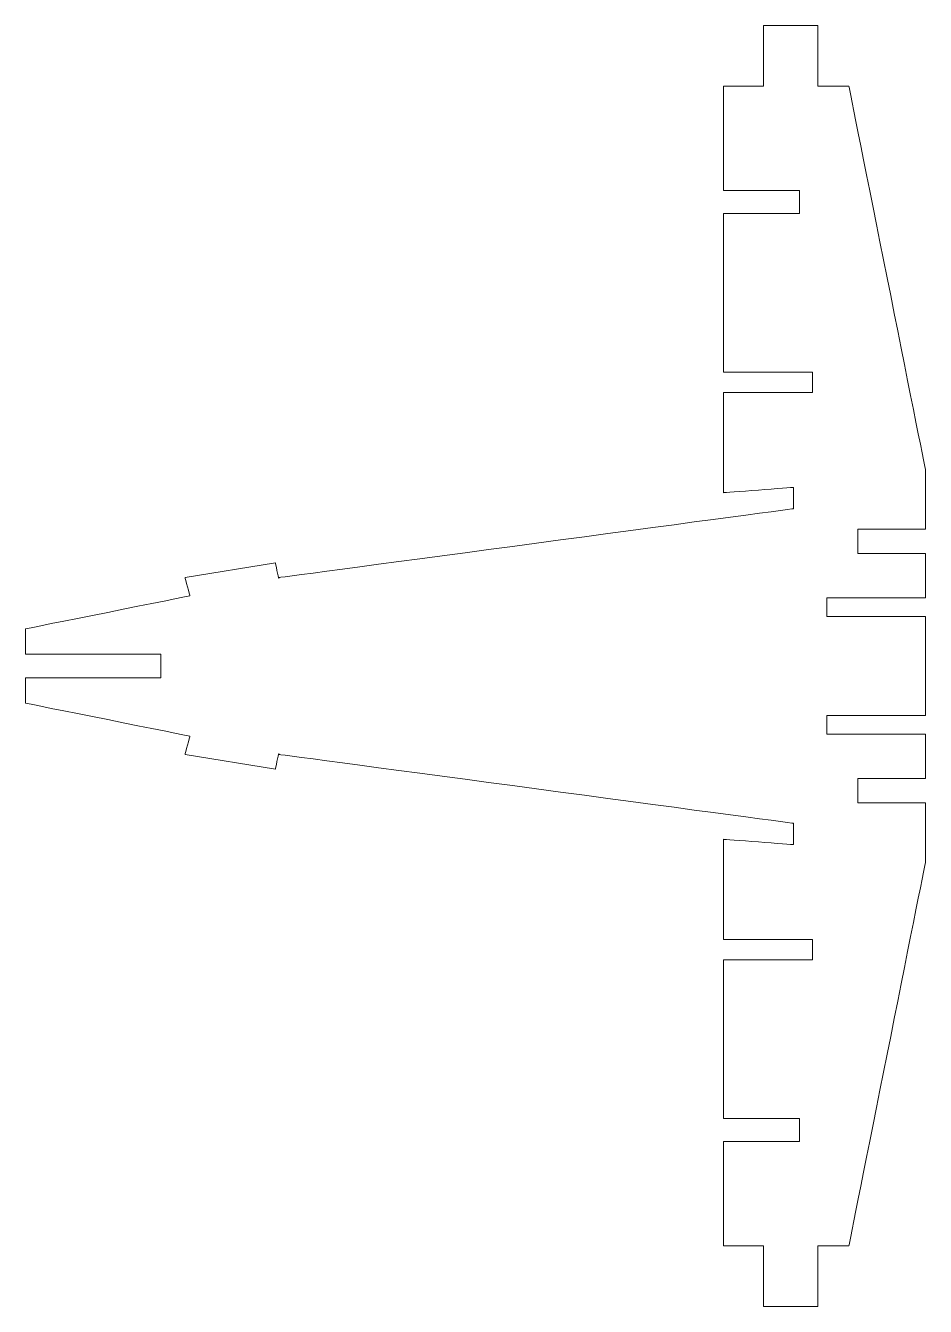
# Model space of a CAD drawing. Header units: centimetres. Extents: x -7.6 to 5.8, y -9.4 to 9.6.
import ezdxf

# ---------------------------------------------------------------- set-up
doc = ezdxf.new("R2010")
doc.units = ezdxf.units.CM
doc.header["$MEASUREMENT"] = 0
doc.layers.add('Capa 1', color=7, linetype='Continuous')

msp = doc.modelspace()

# ---------------------------------------------------------------- linework, layer by layer
at = {"layer": 'Capa 1', "color": 250, "lineweight": 20}
for points, knots in [([(-5.21091, 1.40224), (-5.21091, 1.40224), (-3.87035, 1.62272), (-3.87035, 1.62272), (-3.87035, 1.62272), (-3.87035, 1.62272), (-3.82423, 1.39196), (-3.82423, 1.39196), (-3.82423, 1.39196), (-3.82423, 1.39196), (-3.80957, 1.40224), (-3.80957, 1.40224), (-3.80957, 1.40224), (-3.80957, 1.40224), (3.82905, 2.4253), (3.82905, 2.4253), (3.82905, 2.4253), (3.82905, 2.4253), (3.82905, 2.7428), (3.82905, 2.7428), (3.82905, 2.7428), (3.82905, 2.7428), (2.78835, 2.66342), (2.78835, 2.66342), (2.78835, 2.66342), (2.78835, 2.66342), (2.78835, 4.15392), (2.78835, 4.15392), (2.78835, 4.15392), (2.78835, 4.15392), (4.11129, 4.15392), (4.11129, 4.15392), (4.11129, 4.15392), (4.11129, 4.15392), (4.11129, 4.45378), (4.11129, 4.45378), (4.11129, 4.45378), (4.11129, 4.45378), (2.78835, 4.45378), (2.78835, 4.45378), (2.78835, 4.45378), (2.78835, 4.45378), (2.78835, 6.81302), (2.78835, 6.81302), (2.78835, 6.81302), (2.78835, 6.81302), (3.92177, 6.81302), (3.92177, 6.81302), (3.92177, 6.81302), (3.92177, 6.81302), (3.92177, 7.15698), (3.92177, 7.15698), (3.92177, 7.15698), (3.92177, 7.15698), (2.78835, 7.15698), (2.78835, 7.15698), (2.78835, 7.15698), (2.78835, 7.15698), (2.78835, 8.70922), (2.78835, 8.70922), (2.78835, 8.70922), (2.78835, 8.70922), (3.38377, 8.70922), (3.38377, 8.70922), (3.38377, 8.70922), (3.38377, 8.70922), (3.38377, 9.6088), (3.38377, 9.6088), (3.38377, 9.6088), (3.38377, 9.6088), (4.19517, 9.6088), (4.19517, 9.6088), (4.19517, 9.6088), (4.19517, 9.6088), (4.19517, 8.70922), (4.19517, 8.70922), (4.19517, 8.70922), (4.19517, 8.70922), (4.65379, 8.70922), (4.65379, 8.70922), (4.65379, 8.70922), (4.65379, 8.70922), (5.79149, 3.01184), (5.79149, 3.01184), (5.79149, 3.01184), (5.79149, 3.01184), (5.79149, 2.12106), (5.79149, 2.12106), (5.79149, 2.12106), (5.79149, 2.12106), (4.78607, 2.12106), (4.78607, 2.12106), (4.78607, 2.12106), (4.78607, 2.12106), (4.78607, 1.75946), (4.78607, 1.75946), (4.78607, 1.75946), (4.78607, 1.75946), (5.79149, 1.75946), (5.79149, 1.75946), (5.79149, 1.75946), (5.79149, 1.75946), (5.79149, 1.098), (5.79149, 1.098), (5.79149, 1.098), (5.79149, 1.098), (4.32747, 1.098), (4.32747, 1.098), (4.32747, 1.098), (4.32747, 1.098), (4.32747, 0.8246), (4.32747, 0.8246), (4.32747, 0.8246), (4.32747, 0.8246), (5.79149, 0.8246), (5.79149, 0.8246)], [0, 0, 0, 0, 0.03333333, 0.03333333, 0.03333333, 0.03333334, 0.06666667, 0.06666667, 0.06666667, 0.06666668, 0.1, 0.1, 0.1, 0.10000001, 0.13333333, 0.13333333, 0.13333333, 0.13333334, 0.16666667, 0.16666667, 0.16666667, 0.16666668, 0.2, 0.2, 0.2, 0.20000001, 0.23333333, 0.23333333, 0.23333333, 0.23333334, 0.26666667, 0.26666667, 0.26666667, 0.26666668, 0.3, 0.3, 0.3, 0.30000001, 0.33333333, 0.33333333, 0.33333333, 0.33333334, 0.36666667, 0.36666667, 0.36666667, 0.36666668, 0.4, 0.4, 0.4, 0.40000001, 0.43333333, 0.43333333, 0.43333333, 0.43333334, 0.46666667, 0.46666667, 0.46666667, 0.46666668, 0.5, 0.5, 0.5, 0.50000001, 0.53333333, 0.53333333, 0.53333333, 0.53333334, 0.56666667, 0.56666667, 0.56666667, 0.56666668, 0.6, 0.6, 0.6, 0.60000001, 0.63333333, 0.63333333, 0.63333333, 0.63333334, 0.66666667, 0.66666667, 0.66666667, 0.66666668, 0.7, 0.7, 0.7, 0.70000001, 0.73333333, 0.73333333, 0.73333333, 0.73333334, 0.76666667, 0.76666667, 0.76666667, 0.76666668, 0.8, 0.8, 0.8, 0.80000001, 0.83333333, 0.83333333, 0.83333333, 0.83333334, 0.86666667, 0.86666667, 0.86666667, 0.86666668, 0.9, 0.9, 0.9, 0.90000001, 0.93333333, 0.93333333, 0.93333333, 0.93333334, 1, 1, 1, 1]), ([(-5.57251, 0.26452), (-5.57251, 0.26452), (-7.58335, 0.26452), (-7.58335, 0.26452), (-7.58335, 0.26452), (-7.58335, 0.26452), (-7.58335, 0.64046), (-7.58335, 0.64046), (-7.58335, 0.64046), (-7.58335, 0.64046), (-5.14035, 1.12884), (-5.14035, 1.12884), (-5.14035, 1.12884), (-5.14035, 1.12884), (-5.21343, 1.40156), (-5.21343, 1.40156), (-5.21343, 1.40156), (-5.21343, 1.40156), (-5.21091, 1.40224), (-5.21091, 1.40224)], [0, 0, 0, 0, 0.16666667, 0.16666667, 0.16666667, 0.16666668, 0.33333333, 0.33333333, 0.33333333, 0.33333334, 0.5, 0.5, 0.5, 0.50000001, 0.66666667, 0.66666667, 0.66666667, 0.66666668, 1, 1, 1, 1]), ([(-5.57251, -0.0912), (-5.57251, -0.0912), (-7.58335, -0.0912), (-7.58335, -0.0912), (-7.58335, -0.0912), (-7.58335, -0.0912), (-7.58335, -0.46714), (-7.58335, -0.46714), (-7.58335, -0.46714), (-7.58335, -0.46714), (-5.14035, -0.95552), (-5.14035, -0.95552), (-5.14035, -0.95552), (-5.14035, -0.95552), (-5.21343, -1.22824), (-5.21343, -1.22824), (-5.21343, -1.22824), (-5.21343, -1.22824), (-5.21091, -1.22892), (-5.21091, -1.22892)], [0, 0, 0, 0, 0.16666667, 0.16666667, 0.16666667, 0.16666668, 0.33333333, 0.33333333, 0.33333333, 0.33333334, 0.5, 0.5, 0.5, 0.50000001, 0.66666667, 0.66666667, 0.66666667, 0.66666668, 1, 1, 1, 1]), ([(-5.21091, -1.22892), (-5.21091, -1.22892), (-3.87035, -1.4494), (-3.87035, -1.4494), (-3.87035, -1.4494), (-3.87035, -1.4494), (-3.82423, -1.21864), (-3.82423, -1.21864), (-3.82423, -1.21864), (-3.82423, -1.21864), (-3.80957, -1.22892), (-3.80957, -1.22892), (-3.80957, -1.22892), (-3.80957, -1.22892), (3.82905, -2.25198), (3.82905, -2.25198), (3.82905, -2.25198), (3.82905, -2.25198), (3.82905, -2.56948), (3.82905, -2.56948), (3.82905, -2.56948), (3.82905, -2.56948), (2.78835, -2.4901), (2.78835, -2.4901), (2.78835, -2.4901), (2.78835, -2.4901), (2.78835, -3.9806), (2.78835, -3.9806), (2.78835, -3.9806), (2.78835, -3.9806), (4.11129, -3.9806), (4.11129, -3.9806), (4.11129, -3.9806), (4.11129, -3.9806), (4.11129, -4.28046), (4.11129, -4.28046), (4.11129, -4.28046), (4.11129, -4.28046), (2.78835, -4.28046), (2.78835, -4.28046), (2.78835, -4.28046), (2.78835, -4.28046), (2.78835, -6.6397), (2.78835, -6.6397), (2.78835, -6.6397), (2.78835, -6.6397), (3.92177, -6.6397), (3.92177, -6.6397), (3.92177, -6.6397), (3.92177, -6.6397), (3.92177, -6.98366), (3.92177, -6.98366), (3.92177, -6.98366), (3.92177, -6.98366), (2.78835, -6.98366), (2.78835, -6.98366), (2.78835, -6.98366), (2.78835, -6.98366), (2.78835, -8.5359), (2.78835, -8.5359), (2.78835, -8.5359), (2.78835, -8.5359), (3.38377, -8.5359), (3.38377, -8.5359), (3.38377, -8.5359), (3.38377, -8.5359), (3.38377, -9.43548), (3.38377, -9.43548), (3.38377, -9.43548), (3.38377, -9.43548), (4.19517, -9.43548), (4.19517, -9.43548), (4.19517, -9.43548), (4.19517, -9.43548), (4.19517, -8.5359), (4.19517, -8.5359), (4.19517, -8.5359), (4.19517, -8.5359), (4.65379, -8.5359), (4.65379, -8.5359), (4.65379, -8.5359), (4.65379, -8.5359), (5.79149, -2.83852), (5.79149, -2.83852), (5.79149, -2.83852), (5.79149, -2.83852), (5.79149, -1.94774), (5.79149, -1.94774), (5.79149, -1.94774), (5.79149, -1.94774), (4.78607, -1.94774), (4.78607, -1.94774), (4.78607, -1.94774), (4.78607, -1.94774), (4.78607, -1.58614), (4.78607, -1.58614), (4.78607, -1.58614), (4.78607, -1.58614), (5.79149, -1.58614), (5.79149, -1.58614), (5.79149, -1.58614), (5.79149, -1.58614), (5.79149, -0.92468), (5.79149, -0.92468), (5.79149, -0.92468), (5.79149, -0.92468), (4.32747, -0.92468), (4.32747, -0.92468), (4.32747, -0.92468), (4.32747, -0.92468), (4.32747, -0.65128), (4.32747, -0.65128), (4.32747, -0.65128), (4.32747, -0.65128), (5.79149, -0.65128), (5.79149, -0.65128)], [0, 0, 0, 0, 0.03333333, 0.03333333, 0.03333333, 0.03333334, 0.06666667, 0.06666667, 0.06666667, 0.06666668, 0.1, 0.1, 0.1, 0.10000001, 0.13333333, 0.13333333, 0.13333333, 0.13333334, 0.16666667, 0.16666667, 0.16666667, 0.16666668, 0.2, 0.2, 0.2, 0.20000001, 0.23333333, 0.23333333, 0.23333333, 0.23333334, 0.26666667, 0.26666667, 0.26666667, 0.26666668, 0.3, 0.3, 0.3, 0.30000001, 0.33333333, 0.33333333, 0.33333333, 0.33333334, 0.36666667, 0.36666667, 0.36666667, 0.36666668, 0.4, 0.4, 0.4, 0.40000001, 0.43333333, 0.43333333, 0.43333333, 0.43333334, 0.46666667, 0.46666667, 0.46666667, 0.46666668, 0.5, 0.5, 0.5, 0.50000001, 0.53333333, 0.53333333, 0.53333333, 0.53333334, 0.56666667, 0.56666667, 0.56666667, 0.56666668, 0.6, 0.6, 0.6, 0.60000001, 0.63333333, 0.63333333, 0.63333333, 0.63333334, 0.66666667, 0.66666667, 0.66666667, 0.66666668, 0.7, 0.7, 0.7, 0.70000001, 0.73333333, 0.73333333, 0.73333333, 0.73333334, 0.76666667, 0.76666667, 0.76666667, 0.76666668, 0.8, 0.8, 0.8, 0.80000001, 0.83333333, 0.83333333, 0.83333333, 0.83333334, 0.86666667, 0.86666667, 0.86666667, 0.86666668, 0.9, 0.9, 0.9, 0.90000001, 0.93333333, 0.93333333, 0.93333333, 0.93333334, 1, 1, 1, 1])]:
    msp.add_open_spline(points, degree=3, knots=knots, dxfattribs=at)
for points in [[(5.79149, 0.8246), (5.79149, 0.8246), (5.79149, -0.65128), (5.79149, -0.65128)], [(-5.57251, 0.26452), (-5.57251, 0.26452), (-5.57251, -0.0912), (-5.57251, -0.0912)]]:
    msp.add_open_spline(points, degree=3, dxfattribs=at)

doc.saveas('drawing.dxf')
